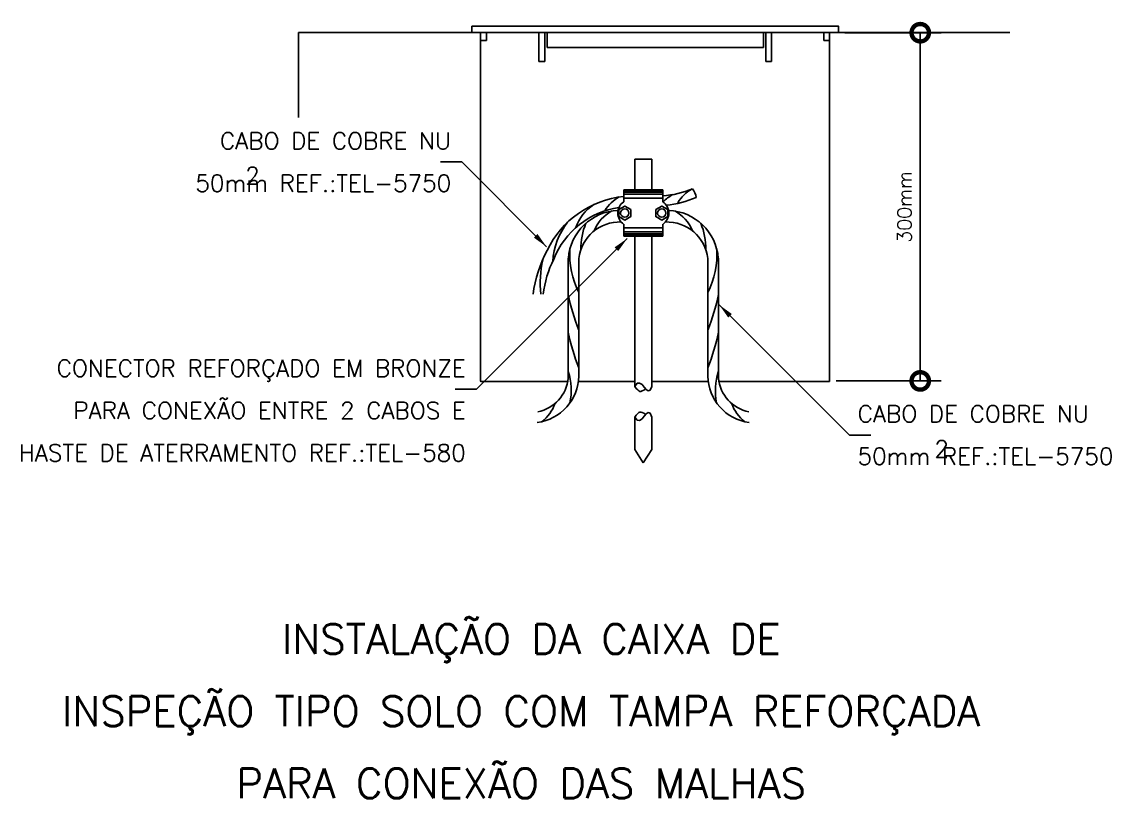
# Model space of a CAD drawing. Header units: millimetres. Extents: x -6669.7 to -6654.6, y -4737.9 to -4721.
# Drawn here: x -6667.5 to -6654.65, y -4737.86 to -4728.71 of the extents above; entities that cross this region are included whole.
import ezdxf
from ezdxf.enums import TextEntityAlignment as Align

# ---------------------------------------------------------------- set-up
doc = ezdxf.new("R2010")
doc.units = ezdxf.units.MM
doc.header["$LTSCALE"] = 10
doc.layers.add('Termotécnica', color=7, linetype='Continuous')
doc.styles.add('80CL', font='romans.shx', dxfattribs={"height": 20})
doc.styles.add('r140', font='romans.shx')
doc.styles.add('r80', font='romans.shx')

# ---------------------------------------------------------------- blocks, each defined once
blk = doc.blocks.new('_DOTSMALL')
at = {"color": 0, "linetype": 'ByBlock'}
blk.add_line((0, 0), (-1, 0), dxfattribs=at)
at = {"linetype": 'ByBlock', "const_width": 0.5}
blk.add_lwpolyline([(-0.0625, 0, 1), (0.0625, 0, 1)], format="xyb", close=True, dxfattribs=at)

msp = doc.modelspace()

# ---------------------------------------------------------------- linework, layer by layer
at = {"layer": 'Termotécnica', "color": 2, "ltscale": 10}
for p, q in [((-6662.19, -4728.83), (-6664.236, -4728.83)), ((-6660.066, -4730.325), (-6660.269, -4730.325)), ((-6660.269, -4730.325), (-6660.269, -4730.687)), ((-6660.066, -4730.687), (-6660.066, -4730.325)), ((-6660.269, -4731.235), (-6660.269, -4733.005)), ((-6660.066, -4733.005), (-6660.066, -4731.235)), ((-6661.053, -4731.495), (-6661.053, -4732.908)), ((-6660.93, -4731.496), (-6660.93, -4732.883)), ((-6659.406, -4731.496), (-6659.406, -4732.883)), ((-6659.282, -4731.495), (-6659.282, -4732.908)), ((-6662.081, -4732.948), (-6661.058, -4732.948)), ((-6660.934, -4732.948), (-6660.269, -4732.948)), ((-6660.066, -4732.948), (-6659.401, -4732.948)), ((-6659.277, -4732.948), (-6657.977, -4732.948)), ((-6660.269, -4733.367), (-6660.269, -4733.751)), ((-6660.066, -4733.367), (-6660.066, -4733.751)), ((-6660.269, -4733.751), (-6660.168, -4733.907)), ((-6660.168, -4733.907), (-6660.066, -4733.751))]:
    msp.add_line(p, q, dxfattribs=at)
at = {"layer": 'Termotécnica', "color": 1}
for p, q in [((-6664.236, -4728.83), (-6664.236, -4729.836)), ((-6659.938, -4730.702), (-6660.397, -4730.702)), ((-6659.938, -4730.715), (-6660.397, -4730.715)), ((-6659.938, -4730.738), (-6660.397, -4730.738)), ((-6659.938, -4730.787), (-6660.397, -4730.787)), ((-6659.938, -4731.135), (-6660.397, -4731.135)), ((-6659.938, -4731.184), (-6660.397, -4731.184)), ((-6659.938, -4731.207), (-6660.397, -4731.207)), ((-6659.938, -4731.22), (-6660.397, -4731.22))]:
    msp.add_line(p, q, dxfattribs=at)
at = {"layer": 'Termotécnica', "color": 5, "ltscale": 10}
for p, q in [((-6662.088, -4728.83), (-6662.088, -4732.941)), ((-6657.97, -4728.83), (-6657.97, -4732.941))]:
    msp.add_line(p, q, dxfattribs=at)
at = {"layer": 'Termotécnica', "color": 2}
for p, q in [((-6661.399, -4729.173), (-6661.399, -4728.83)), ((-6661.331, -4729.173), (-6661.331, -4728.83)), ((-6661.303, -4729.009), (-6661.303, -4728.83)), ((-6658.75, -4728.83), (-6658.75, -4729.009)), ((-6658.723, -4728.83), (-6658.723, -4729.173)), ((-6658.654, -4728.83), (-6658.654, -4729.173)), ((-6657.97, -4728.83), (-6655.844, -4728.83)), ((-6658.75, -4729.009), (-6661.303, -4729.009)), ((-6661.331, -4729.173), (-6661.399, -4729.173)), ((-6658.654, -4729.173), (-6658.723, -4729.173)), ((-6662.309, -4730.358), (-6662.559, -4730.358)), ((-6661.31, -4731.358), (-6662.309, -4730.358)), ((-6660.357, -4731.261), (-6662.136, -4733.04)), ((-6659.271, -4732.045), (-6657.735, -4733.581)), ((-6662.136, -4733.04), (-6662.386, -4733.04)), ((-6657.735, -4733.581), (-6657.485, -4733.581))]:
    msp.add_line(p, q, dxfattribs=at)
at = {"layer": 'Termotécnica', "color": 1, "linetype": 'ByBlock'}
for p, q in [((-6657.791, -4728.834), (-6656.654, -4728.834)), ((-6656.901, -4729.245), (-6656.901, -4732.53)), ((-6657.894, -4732.941), (-6656.654, -4732.941))]:
    msp.add_line(p, q, dxfattribs=at)
at = {"layer": 'Termotécnica', "color": 3}
for p, q in [((-6660.397, -4730.687), (-6660.397, -4730.828)), ((-6659.938, -4730.687), (-6660.397, -4730.687)), ((-6659.938, -4730.687), (-6659.938, -4730.828)), ((-6660.397, -4731.235), (-6660.397, -4731.094)), ((-6659.938, -4731.235), (-6659.938, -4731.094)), ((-6659.938, -4731.235), (-6660.397, -4731.235))]:
    msp.add_line(p, q, dxfattribs=at)
at = {"layer": 'Termotécnica', "color": 3, "ltscale": 10}
for points in [[(-6662.19, -4728.755), (-6662.19, -4728.83), (-6657.867, -4728.83), (-6657.867, -4728.755)], [(-6662.019, -4728.926), (-6662.088, -4728.926), (-6662.088, -4728.83), (-6662.019, -4728.83)], [(-6658.038, -4728.926), (-6657.97, -4728.926), (-6657.97, -4728.83), (-6658.038, -4728.83)]]:
    msp.add_lwpolyline(points, close=True, dxfattribs=at)
at = {"layer": 'Termotécnica', "color": 2}
for points in [[(-6660.457, -4730.92), (-6660.457, -4731.002), (-6660.386, -4731.043), (-6660.315, -4731.002), (-6660.315, -4730.92), (-6660.386, -4730.879)], [(-6660.021, -4730.92), (-6660.021, -4731.002), (-6659.95, -4731.043), (-6659.879, -4731.002), (-6659.879, -4730.92), (-6659.95, -4730.879)]]:
    msp.add_lwpolyline(points, close=True, dxfattribs=at)
at = {"layer": 'Termotécnica', "color": 2, "ltscale": 10}
for points in [[(-6660.269, -4733.005), (-6660.239, -4732.969), (-6660.211, -4732.966), (-6660.183, -4732.985), (-6660.157, -4733.014), (-6660.133, -4733.042), (-6660.109, -4733.057), (-6660.087, -4733.049), (-6660.066, -4733.005)], [(-6660.269, -4733.005), (-6660.25, -4733.029), (-6660.234, -4733.047), (-6660.221, -4733.059), (-6660.209, -4733.064), (-6660.196, -4733.064), (-6660.182, -4733.059), (-6660.163, -4733.049), (-6660.139, -4733.034)], [(-6660.269, -4733.367), (-6660.25, -4733.343), (-6660.234, -4733.325), (-6660.221, -4733.313), (-6660.209, -4733.308), (-6660.196, -4733.308), (-6660.182, -4733.313), (-6660.163, -4733.323), (-6660.139, -4733.338)], [(-6660.269, -4733.367), (-6660.239, -4733.403), (-6660.211, -4733.406), (-6660.183, -4733.387), (-6660.157, -4733.358), (-6660.133, -4733.33), (-6660.109, -4733.315), (-6660.087, -4733.323), (-6660.066, -4733.367)]]:
    msp.add_lwpolyline(points, dxfattribs=at)
at = {"layer": 'Termotécnica', "color": 2}
for centre in [(-6660.386, -4730.961), (-6659.95, -4730.961)]:
    msp.add_circle(centre, 0.0492, dxfattribs=at)
at = {"layer": 'Termotécnica', "color": 2, "ltscale": 10}
for centre, radius, start, end in [((-6659.981, -4729.778), 0.979, 272.4866, 293.6489), ((-6659.717, -4730.789), 0.172, 3.7059, 41.5339), ((-6660.285, -4731.883), 1.124, 95.7504, 154.7116), ((-6660, -4729.749), 1.124, 275.291, 293.8497), ((-6660.313, -4731.864), 0.979, 98.2967, 158.6002), ((-6660.44, -4731.543), 0.614, 92.34, 175.4685), ((-6659.895, -4731.543), 0.614, 4.5315, 87.66), ((-6660.444, -4731.555), 0.489, 88.0223, 173.0449), ((-6659.891, -4731.555), 0.489, 6.9551, 91.9777), ((-6659.963, -4732.118), 1.518, 151.8618, 172.43), ((-6660.149, -4732.052), 1.206, 153.1028, 173.6375), ((-6661.488, -4732.877), 0.558, 277.2155, 359.3933), ((-6661.496, -4732.867), 0.445, 280.7204, 354.6819), ((-6658.848, -4732.877), 0.558, 180.6067, 262.7845), ((-6658.839, -4732.867), 0.445, 185.3181, 259.2796)]:
    msp.add_arc(centre, radius, start, end, dxfattribs=at)
at = {"layer": 'Termotécnica', "color": 1}
for centre, radius, start, end in [((-6659.37, -4731.076), 0.457, 118.936, 148.8339), ((-6660.23, -4731.17), 0.457, 118.936, 148.8339), ((-6659.601, -4731.144), 0.457, 118.936, 136.7056), ((-6660.455, -4731.308), 0.537, 123.7063, 160.7562), ((-6660.319, -4731.342), 0.461, 118.3697, 158.14), ((-6660.016, -4731.342), 0.461, 21.86, 61.6303), ((-6660.738, -4730.562), 0.477, 306.1198, 306.2366), ((-6660.409, -4731.582), 0.829, 141.8183, 176.4428), ((-6660.142, -4731.38), 0.763, 156.9112, 180.9586), ((-6660.193, -4731.38), 0.763, 359.0414, 23.0888), ((-6660.024, -4731.448), 1.012, 176.4221, 206.5174), ((-6660.311, -4731.448), 1.012, 333.4826, 3.5779), ((-6660.117, -4731.782), 1.266, 167.7151, 186.2066), ((-6658.742, -4731.47), 2.354, 191.0516, 201.7027), ((-6661.593, -4731.47), 2.354, 338.2973, 348.9484), ((-6658.742, -4731.915), 2.354, 191.0516, 201.7027), ((-6661.593, -4731.915), 2.354, 338.2973, 348.9484), ((-6661.751, -4733.054), 0.733, 348.5244, 17.7747), ((-6658.585, -4733.054), 0.733, 162.2253, 191.4756), ((-6661.658, -4733.046), 0.477, 307.9768, 340.2359), ((-6658.677, -4733.046), 0.477, 199.7641, 232.0232)]:
    msp.add_arc(centre, radius, start, end, dxfattribs=at)
at = {"layer": 'Termotécnica', "color": 3}
for centre, start, end in [((-6660.309, -4730.961), 123.6125, 236.3875), ((-6660.027, -4730.961), 303.6125, 56.3875)]:
    msp.add_arc(centre, 0.16, start, end, dxfattribs=at)
at = {"layer": 'Termotécnica', "color": 2}
for centre, start, end in [((-6662.081, -4732.941), 180, 270), ((-6657.977, -4732.941), 270, 0)]:
    msp.add_arc(centre, 0.00686, start, end, dxfattribs=at)
for points in [[(-6661.415, -4731.209), (-6661.458, -4731.251), (-6661.31, -4731.358)], [(-6660.507, -4731.366), (-6660.464, -4731.409), (-6660.357, -4731.261)], [(-6659.165, -4732.195), (-6659.123, -4732.152), (-6659.271, -4732.045)]]:
    msp.add_solid(points, dxfattribs=at)

# ---------------------------------------------------------------- block references
at = {"layer": 'Termotécnica', "color": 2, "linetype": 'ByBlock', "xscale": 0.411428571428587, "yscale": 0.411428571428587, "zscale": 0.4114285714285715}
for p, rotation in [((-6656.901, -4728.834), 90), ((-6656.901, -4732.941), 270)]:
    msp.add_blockref('_DOTSMALL', p, dxfattribs=dict(at, rotation=rotation))

# ---------------------------------------------------------------- texts
at = {"layer": 'Termotécnica', "color": 2, "style": 'r80'}
for s, p in [('CABO DE COBRE NU', (-6662.436, -4730.209)), ('50mm REF.:TEL-5750', (-6662.434, -4730.709)), ('CONECTOR REFORÇADO EM BRONZE', (-6662.262, -4732.891)), ('PARA CONEXÃO ENTRE 2 CABOS E', (-6662.262, -4733.39)), ('HASTE DE ATERRAMENTO REF.:TEL-580', (-6662.262, -4733.89))]:
    msp.add_text(s, height=0.2, dxfattribs=at).set_placement(p, align=Align.RIGHT)
for s, p in [('2', (-6664.863, -4730.62)), ('CABO DE COBRE NU', (-6657.639, -4733.429)), ('50mm REF.:TEL-5750', (-6657.64, -4733.93)), ('2', (-6656.734, -4733.843))]:
    msp.add_text(s, height=0.2, dxfattribs=at).set_placement(p)
at = {"layer": 'Termotécnica', "color": 5, "style": 'r140'}
for s, p in [(' INSTALAÇÃO DA CAIXA DE', (-6661.608, -4736.265)), ('INSPEÇÃO TIPO SOLO COM TAMPA REFORÇADA', (-6661.608, -4737.116)), ('PARA CONEXÃO DAS MALHAS', (-6661.608, -4737.968))]:
    msp.add_text(s, height=0.35, dxfattribs=at).set_placement(p, align=Align.BOTTOM_CENTER)
at = {"layer": 'Termotécnica', "color": 1, "linetype": 'ByBlock', "insert": (-6657.086, -4730.888), "char_height": 0.1646, "attachment_point": 5, "rotation": 90, "style": '80CL'}
msp.add_mtext('300mm', dxfattribs=at)

doc.saveas('drawing.dxf')
